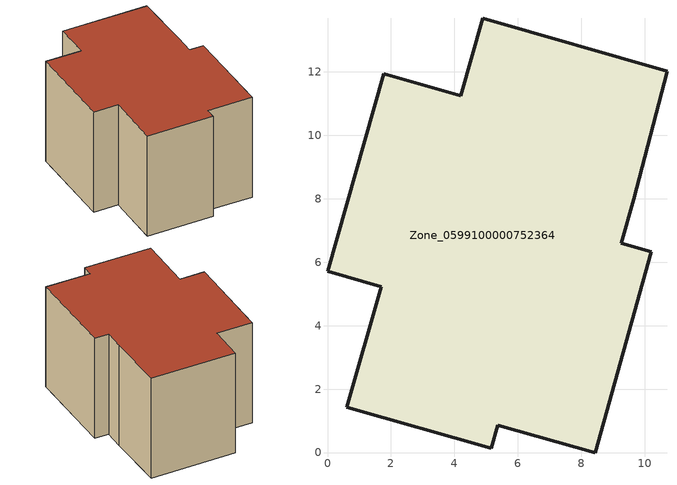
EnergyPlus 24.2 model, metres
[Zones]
Zone_0599100000752364
 floor ground (C_G): 8.44,0 5.37,0.87 5.16,0.14 0.61,1.43 1.69,5.23 0,5.71 1.77,11.94 4.19,11.25 4.89,13.69 10.7,12.03 9.65,7.98 9.26,6.6 10.21,6.34 z0
 wall outside (C_F): 1.77,11.94 0,5.71 1.69,5.23 0.61,1.43 5.16,0.14 5.37,0.87 8.44,0 10.21,6.34 9.26,6.6 9.65,7.98 10.7,12.03 4.89,13.69 4.19,11.25 1.77,11.94 z0:7.67
 roof outside (C_R): 9.65,7.98 10.7,12.03 4.89,13.69 4.19,11.25 1.77,11.94 0,5.71 1.69,5.23 0.61,1.43 5.16,0.14 5.37,0.87 8.44,0 10.21,6.34 9.26,6.6 z7.67
[BUILDING]
Pand.0599100000752364: North Axis=0; Terrain=City; Loads Convergence Tolerance Value=0.04; Temperature Convergence Tolerance Value=0.4; Solar Distribution=FullExterior; Maximum Number of Warmup Days=25; Minimum Number of Warmup Days=1
[Site:Location]
Rotterdam.The.Hague.AP_ZH_NLD Design_Conditions: Latitude=51.96; Longitude=4.45; Time Zone=1; Elevation=-4.5
[SITE:GROUNDTEMPERATURE:BUILDINGSURFACE]
18, 18, 18, 18, 18, 18, 18, 18, 18, 18, 18, 18
[MATERIAL] Thermal Absorptance=0.9; Solar Absorptance=0.7; Visible Absorptance=0.7
Name | Roughness | Thickness | Conductivity | Density | Specific Heat
G.D.2006-2014 | MediumSmooth | 0.15 | 0.06 | 540 | 1210
F.D.2006-2014 | Rough | 0.3 | 0.12 | 1920 | 840
R.D.2006-2014 | MediumRough | 0.2 | 0.08 | 1500 | 1000
[CONSTRUCTION]
C_G: G.D.2006-2014
C_F: F.D.2006-2014
C_R: R.D.2006-2014
[ZONE]
Zone_0599100000752364: Type=1; Multiplier=1; Ceiling Height=Autocalculate; Volume=Autocalculate; Floor Area=autocalculate; Part of Total Floor Area=Yes
[ZONEINFILTRATION:DESIGNFLOWRATE]
Infil_Zone_0599100000752364: Zone or ZoneList or Space or SpaceList=Zone_0599100000752364; Schedule=AlwaysOn; Design Flow Rate Calculation Method=Flow/Area; Flow Rate per Floor Area=0.0021; Constant Term Coefficient=1; Temperature Term Coefficient=0; Velocity Term Coefficient=0; Velocity Squared Term Coefficient=0
[HVACTEMPLATE:ZONE:IDEALLOADSAIRSYSTEM]
Zone_0599100000752364: Maximum Heating Supply Air Temperature=50; Minimum Cooling Supply Air Temperature=13; Maximum Heating Supply Air Humidity Ratio=0.0156; Minimum Cooling Supply Air Humidity Ratio=0.0077; Heating Limit=NoLimit; Cooling Limit=NoLimit; Dehumidification Control Type=ConstantSensibleHeatRatio; Cooling Sensible Heat Ratio=0.7; Dehumidification Setpoint=60; Humidification Control Type=None; Humidification Setpoint=30; Outdoor Air Method=None; Outdoor Air Flow Rate per Person=0.00944; Outdoor Air Flow Rate per Zone Floor Area=0; Outdoor Air Flow Rate per Zone=0; Demand Controlled Ventilation Type=None; Outdoor Air Economizer Type=NoEconomizer; Heat Recovery Type=None; Sensible Heat Recovery Effectiveness=0.7; Latent Heat Recovery Effectiveness=0.65
[ZONECONTROL:THERMOSTAT]
ThermostatControl_Zone_0599100000752364: Zone or ZoneList=Zone_0599100000752364; Control Type Schedule=DualSetpointControlType; Control 1=Thermostat_Zone_0599100000752364; Temperature Difference Between Cutout And Setpoint=0
[THERMOSTATSETPOINT:DUALSETPOINT]
Thermostat_Zone_0599100000752364: Heating Setpoint Temperature Schedule=HeatingSetpoint_Zone_0599100000752364; Cooling Setpoint Temperature Schedule=CoolingSetpoint_Zone_0599100000752364
[SCHEDULE:COMPACT]
HeatingSetpoint_Zone_0599100000752364: Through: 12/31, For: AllDays, Until: 24:00, 21
CoolingSetpoint_Zone_0599100000752364: Through: 12/31, For: AllDays, Until: 24:00, 24
DualSetpointControlType: Through: 12/31, For: AllDays, Until: 24:00, 4
AlwaysOn: Through: 12/31, For: AllDays, Until: 24:00, 1
